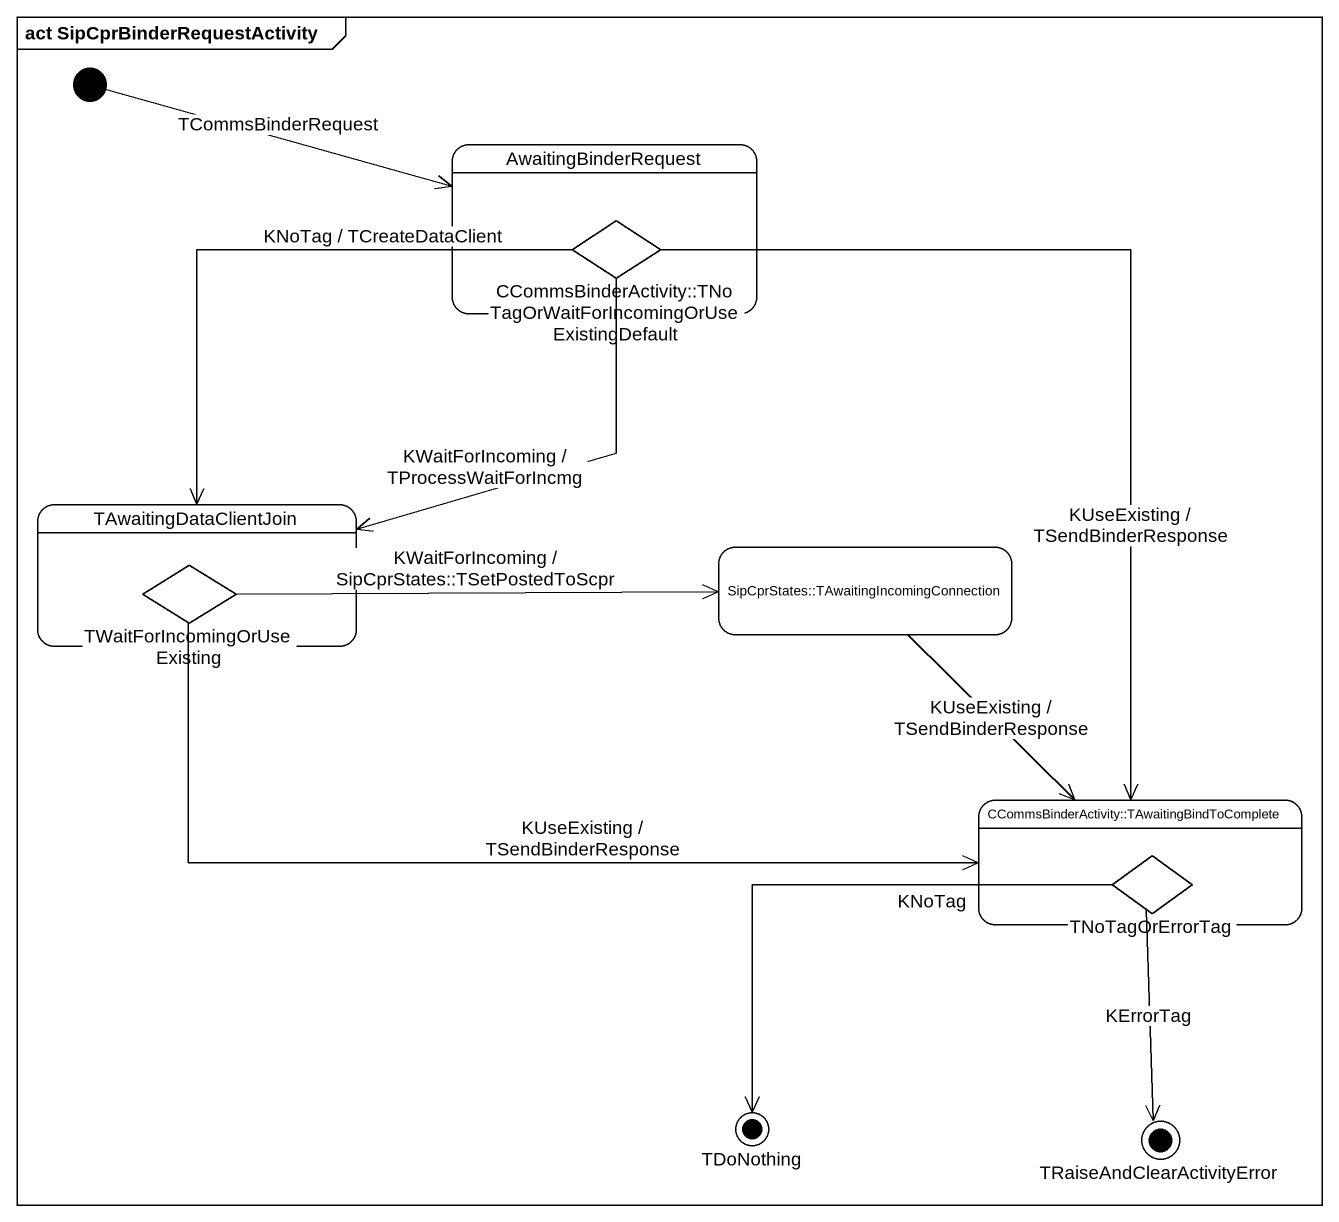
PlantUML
@startuml
mainframe act SipCprBinderRequestActivity
hide empty description
state AwaitingBinderRequest {
  state "CCommsBinderActivity::TNoTagOrWaitForIncomingOrUseExistingDefault" as CCommsBinderActivity <<choice>>
}
state TAwaitingDataClientJoin {
  state "TWaitForIncomingOrUseExisting" as TWaitForIncomingOrUseExistin <<choice>>
}
state "SipCprStates::TAwaitingIncomingConnection" as SipCprStates
state "CCommsBinderActivity::TAwaitingBindToComplete" as CCommsBinderActivity_2 {
  state TNoTagOrErrorTag <<choice>>
}
state TDoNothing <<end>>
state TRaiseAndClearActivityError <<end>>
[*] -right-> AwaitingBinderRequest : TCommsBinderRequest
CCommsBinderActivity --> TAwaitingDataClientJoin : KNoTag / TCreateDataClient
CCommsBinderActivity --> TAwaitingDataClientJoin : KWaitForIncoming / TProcessWaitForIncmg
CCommsBinderActivity --> CCommsBinderActivity_2 : KUseExisting / TSendBinderResponse
TWaitForIncomingOrUseExistin -right-> SipCprStates : KWaitForIncoming / SipCprStates::TSetPostedToScpr
TWaitForIncomingOrUseExistin -right-> CCommsBinderActivity_2 : KUseExisting / TSendBinderResponse
SipCprStates --> CCommsBinderActivity_2 : KUseExisting / TSendBinderResponse
TNoTagOrErrorTag --> TDoNothing : KNoTag
TNoTagOrErrorTag --> TRaiseAndClearActivityError : KErrorTag
@enduml
